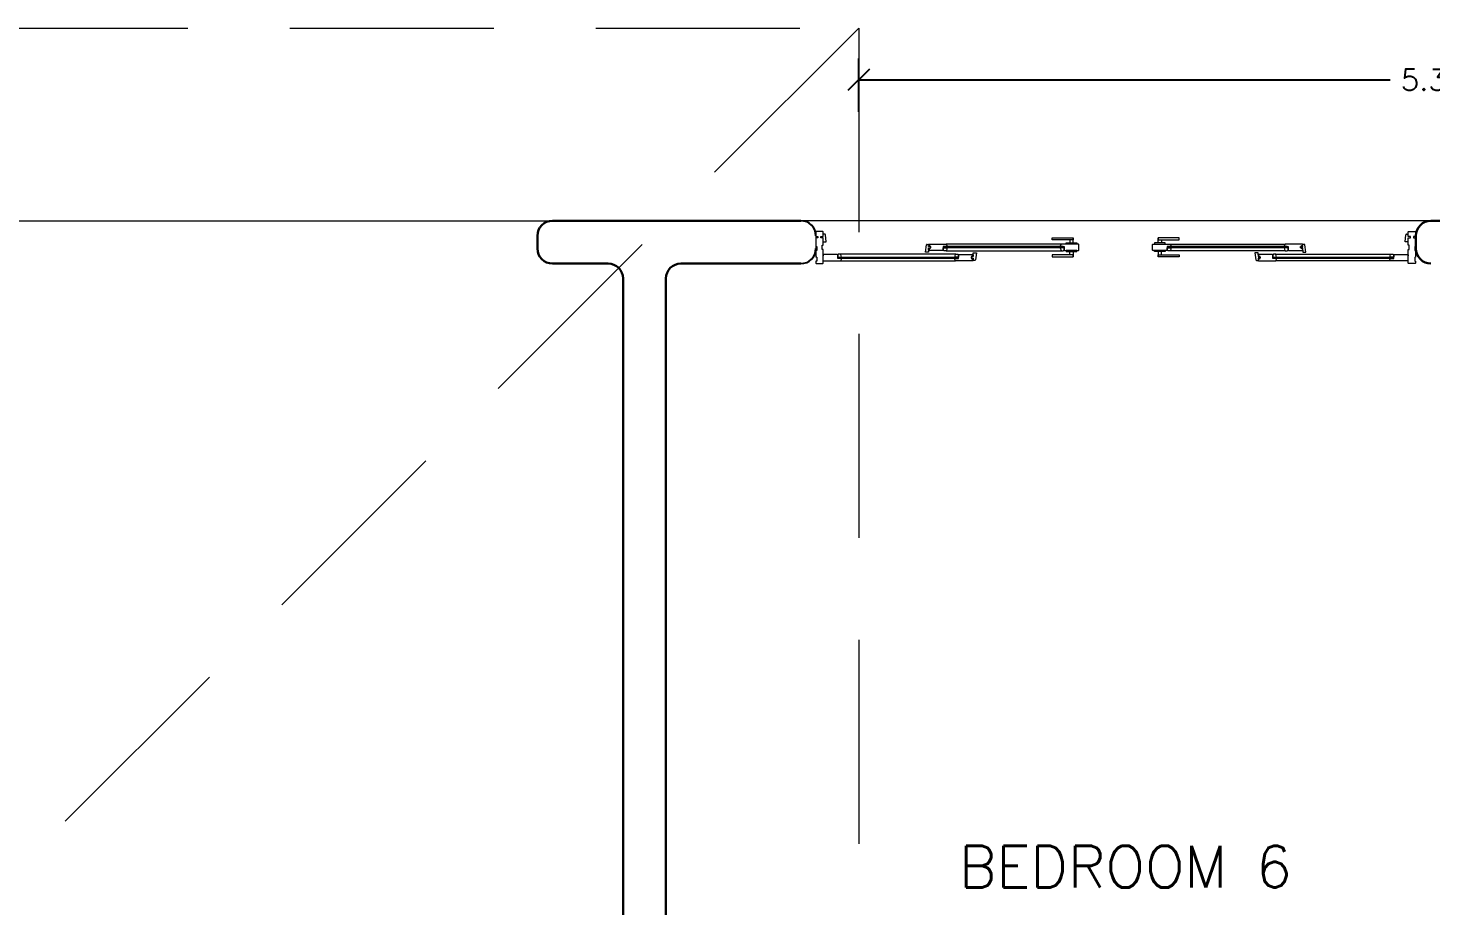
# Model space of a CAD drawing. Header units: metres. Extents: x -44 to 358, y -246 to 48.
# Drawn here: x 23.31 to 29.86, y -68.25 to -64.15 of the extents above; entities that cross this region are included whole.
import ezdxf

# ---------------------------------------------------------------- set-up
doc = ezdxf.new("R2010")
doc.units = ezdxf.units.M
doc.header["$LTSCALE"] = 0.3
doc.header["$PDMODE"] = 3
doc.linetypes.add('HIDDEN2', pattern=[4.7625, 3.175, -1.5875])
for name, color, linetype, lineweight in [('A-DOOR', 7, 'Continuous', 5), ('A-WALL', 7, 'Continuous', 30), ('baños', 141, 'Continuous', 0), ('cristales', 131, 'Continuous', 0), ('piso', 251, 'Continuous', 18), ('SE-2', 252, 'Continuous', 9)]:
    doc.layers.add(name, color=color, linetype=linetype, lineweight=lineweight)
doc.layers.add('ACERO', color=5, linetype='Continuous')
doc.layers.add('TEXTOS', color=4, linetype='Continuous')
doc.layers.add('Techos 1', color=7, linetype='HIDDEN2', lineweight=9, true_color=0x42391a)
doc.styles.add('SMPLEX', font='simplex.shx')
doc.dimstyles.new('DIM-50', dxfattribs={"dimscale": 0.5, "dimtxt": 0.2, "dimasz": 0.2, "dimexe": 0.2, "dimexo": 0.2, "dimgap": 0.1, "dimtad": 0, "dimtih": 1, "dimtoh": 1, "dimzin": 0, "dimdsep": 46, "dimtxsty": 'SMPLEX', "dimblk1": 'OBLIQUE', "dimblk2": 'OBLIQUE', "dimsah": 1, "dimcen": 0.2, "dimclrd": 4, "dimclre": 4, "dimclrt": 4, "dimadec": 0, "dimazin": 0, "dimtfac": 1, "dimtmove": 0, "dimatfit": 3, "dimldrblk": 'OPEN30', "dimfxl": 0.3, "dimfxlon": 1, "dimtfill": 1, "dimtolj": 1, "dimtzin": 0, "dimarcsym": 0})

# ---------------------------------------------------------------- blocks, each defined once
blk = doc.blocks.new('Fenton Bead')
at = {"color": 7}
blk.add_lwpolyline([(2.1, 12.5, -0.341999), (0.2, 11), (0, 10.7), (0, 1), (1, 0), (18, 0), (18, 0.5), (14.7, 12.9, 0.339454), (13.2, 14), (4.1, 14, 0.341999)], format="xyb", close=True, dxfattribs=at)
blk = doc.blocks.new('A$Cc8a12148')
at = {"layer": 'SE-2', "lineweight": 0}
for p, q in [((0.005, 0.0777), (0.005, 0.0975)), ((0.005, 0.0975), (0.0297, 0.0975)), ((0.0201, 0.0825), (0.005, 0.0825))]:
    blk.add_line(p, q, dxfattribs=at)
for points in [[(0, 0.1147), (0, 0.0652), (0.005, 0.0652), (0.005, 0.1147)], [(0.0297, 0.0975), (0.0201, 0.0975), (0.0201, 0.0002), (0.0297, 0.0002)]]:
    blk.add_lwpolyline(points, close=True, dxfattribs=at)
blk = doc.blocks.new('A$C920d5985')
at = {"layer": 'A-DOOR', "color": 7}
for p, q in [((0.0325, 0.15), (0, 0.15)), ((0, 0.15), (0, 0.127)), ((0.034, 0.1485), (0.0325, 0.15)), ((0.034, 0.127), (0.034, 0.1485)), ((0.0417, 0.1375), (0.034, 0.1375)), ((0.049, 0.1015), (0.0447, 0.1347)), ((2.751, 0.1015), (2.7553, 0.1347)), ((2.7583, 0.1375), (2.766, 0.1375)), ((2.766, 0.1485), (2.7675, 0.15)), ((2.766, 0.127), (2.766, 0.1485)), ((2.7675, 0.15), (2.8, 0.15)), ((2.8, 0.15), (2.8, 0.127)), ((0, 0.127), (0.01, 0.127)), ((0.01, 0.121), (0, 0.121)), ((0, 0.121), (0, 0.0805)), ((0, 0.0805), (0.004, 0.0805)), ((0.004, 0.0805), (0.004, 0.0615)), ((0.01, 0.127), (0.01, 0.121)), ((0.024, 0.121), (0.024, 0.127)), ((0.024, 0.127), (0.034, 0.127)), ((0.034, 0.121), (0.024, 0.121)), ((0.03, 0.0665), (0.03, 0.0855)), ((0.03, 0.0855), (0.034, 0.0855)), ((0.034, 0.0665), (0.03, 0.0665)), ((0.034, 0.0855), (0.034, 0.121)), ((0.034, 0.1015), (0.049, 0.1015)), ((0.034, 0.0015), (0.034, 0.0665)), ((0.5118, 0.0537), (0.5161, 0.0869)), ((0.5191, 0.0897), (0.5268, 0.0897)), ((0.5268, 0.0897), (0.5283, 0.0912)), ((0.5268, 0.0842), (0.5268, 0.0897)), ((0.5328, 0.0842), (0.5268, 0.0842)), ((0.5268, 0.0792), (0.5268, 0.0815)), ((0.5268, 0.0815), (0.5328, 0.0815)), ((0.5368, 0.0792), (0.5268, 0.0792)), ((0.5268, 0.0712), (0.5268, 0.0732)), ((0.5268, 0.0732), (0.5368, 0.0732)), ((0.5328, 0.0712), (0.5268, 0.0712)), ((0.5268, 0.0627), (0.5268, 0.0685)), ((0.5268, 0.0685), (0.5328, 0.0685)), ((0.5283, 0.0912), (0.6089, 0.0912)), ((0.5328, 0.0815), (0.5328, 0.0842)), ((0.5328, 0.0685), (0.5328, 0.0712)), ((0.5368, 0.0732), (0.5368, 0.0792)), ((0.6123, 0.0802), (0.5948, 0.0802)), ((0.5948, 0.0802), (0.5948, 0.0627)), ((0.5948, 0.0772), (0.5998, 0.0772)), ((0.5948, 0.0772), (0.5998, 0.0772)), ((0.5998, 0.0792), (0.6058, 0.0752)), ((0.5998, 0.0752), (0.6058, 0.0792)), ((0.6089, 0.0912), (0.6108, 0.0898)), ((1.1453, 0.0912), (0.6089, 0.0912)), ((0.6108, 0.0898), (0.6128, 0.0817)), ((0.6128, 0.0807), (0.6123, 0.0802)), ((0.6128, 0.0817), (0.6128, 0.0807)), ((1.1434, 0.0898), (1.1414, 0.0817)), ((1.1414, 0.0817), (1.1414, 0.0807)), ((1.1414, 0.0807), (1.1419, 0.0802)), ((1.1419, 0.0802), (1.1594, 0.0802)), ((1.1453, 0.0912), (1.1434, 0.0898)), ((1.2259, 0.0912), (1.1453, 0.0912)), ((1.1544, 0.0792), (1.1484, 0.0752)), ((1.1544, 0.0752), (1.1484, 0.0792)), ((1.1594, 0.0772), (1.1544, 0.0772)), ((1.1594, 0.0772), (1.1544, 0.0772)), ((1.1594, 0.0802), (1.1594, 0.0627)), ((1.2274, 0.0897), (1.2259, 0.0912)), ((1.2274, 0.0627), (1.2274, 0.0897)), ((1.5726, 0.0897), (1.5741, 0.0912)), ((1.5726, 0.0627), (1.5726, 0.0897)), ((1.5741, 0.0912), (1.6547, 0.0912)), ((1.6581, 0.0802), (1.6406, 0.0802)), ((1.6406, 0.0802), (1.6406, 0.0627)), ((1.6406, 0.0772), (1.6456, 0.0772)), ((1.6406, 0.0772), (1.6456, 0.0772)), ((1.6456, 0.0792), (1.6516, 0.0752)), ((1.6456, 0.0752), (1.6516, 0.0792)), ((1.6547, 0.0912), (1.6566, 0.0898)), ((1.6547, 0.0912), (2.1911, 0.0912)), ((1.6566, 0.0898), (1.6586, 0.0817)), ((1.6586, 0.0807), (1.6581, 0.0802)), ((1.6586, 0.0817), (1.6586, 0.0807)), ((2.1892, 0.0898), (2.1872, 0.0817)), ((2.1872, 0.0817), (2.1872, 0.0807)), ((2.1872, 0.0807), (2.1877, 0.0802)), ((2.1877, 0.0802), (2.2052, 0.0802)), ((2.1911, 0.0912), (2.1892, 0.0898)), ((2.2717, 0.0912), (2.1911, 0.0912)), ((2.2002, 0.0792), (2.1942, 0.0752)), ((2.2002, 0.0752), (2.1942, 0.0792)), ((2.2052, 0.0772), (2.2002, 0.0772)), ((2.2052, 0.0772), (2.2002, 0.0772)), ((2.2052, 0.0802), (2.2052, 0.0627)), ((2.2632, 0.0732), (2.2632, 0.0792)), ((2.2632, 0.0792), (2.2732, 0.0792)), ((2.2732, 0.0732), (2.2632, 0.0732)), ((2.2672, 0.0815), (2.2672, 0.0842)), ((2.2672, 0.0842), (2.2732, 0.0842)), ((2.2732, 0.0815), (2.2672, 0.0815)), ((2.2672, 0.0685), (2.2672, 0.0712)), ((2.2672, 0.0712), (2.2732, 0.0712)), ((2.2732, 0.0685), (2.2672, 0.0685)), ((2.2732, 0.0897), (2.2717, 0.0912)), ((2.2732, 0.0842), (2.2732, 0.0897)), ((2.2809, 0.0897), (2.2732, 0.0897)), ((2.2732, 0.0792), (2.2732, 0.0815)), ((2.2732, 0.0712), (2.2732, 0.0732)), ((2.2732, 0.0627), (2.2732, 0.0685)), ((2.2882, 0.0537), (2.2839, 0.0869)), ((2.766, 0.1015), (2.751, 0.1015)), ((2.776, 0.127), (2.766, 0.127)), ((2.766, 0.0855), (2.766, 0.121)), ((2.766, 0.121), (2.776, 0.121)), ((2.77, 0.0855), (2.766, 0.0855)), ((2.766, 0.0015), (2.766, 0.0665)), ((2.766, 0.0665), (2.77, 0.0665)), ((2.77, 0.0665), (2.77, 0.0855)), ((2.776, 0.121), (2.776, 0.127)), ((2.8, 0.127), (2.79, 0.127)), ((2.79, 0.127), (2.79, 0.121)), ((2.79, 0.121), (2.8, 0.121)), ((2.8, 0.0805), (2.796, 0.0805)), ((2.796, 0.0805), (2.796, 0.0615)), ((2.8, 0.121), (2.8, 0.0805)), ((0.004, 0.0615), (0, 0.0615)), ((0, 0.0615), (0, 0.0305)), ((0, 0.0305), (0, 0.0305)), ((0.004, 0.0305), (0, 0.0305)), ((0.004, 0.0115), (0, 0.0115)), ((0, 0.0115), (0, 0.0015)), ((0, 0.0015), (0.0015, 0)), ((0.0015, 0), (0.0325, 0)), ((0.004, 0.0305), (0.004, 0.0115)), ((0.0325, 0), (0.034, 0.0015)), ((0.0355, 0.043), (0.034, 0.0415)), ((0.034, 0.0415), (0.034, 0.0357)), ((0.034, 0.0015), (0.034, 0.0165)), ((0.034, 0.0145), (0.0355, 0.013)), ((0.1005, 0.043), (0.0355, 0.043)), ((0.0355, 0.013), (0.1161, 0.013)), ((0.102, 0.0415), (0.1005, 0.043)), ((0.102, 0.024), (0.102, 0.0415)), ((0.102, 0.027), (0.107, 0.027)), ((0.102, 0.027), (0.107, 0.027)), ((0.1195, 0.024), (0.102, 0.024)), ((0.107, 0.025), (0.113, 0.029)), ((0.107, 0.029), (0.113, 0.025)), ((0.6534, 0.044), (0.1152, 0.044)), ((0.1161, 0.013), (0.118, 0.0145)), ((0.1161, 0.013), (0.6525, 0.013)), ((0.118, 0.0145), (0.12, 0.0225)), ((0.12, 0.0235), (0.1195, 0.024)), ((0.12, 0.0225), (0.12, 0.0235)), ((0.5268, 0.0537), (0.5118, 0.0537)), ((0.5283, 0.0612), (0.5268, 0.0627)), ((0.5268, 0.0627), (0.5268, 0.0537)), ((0.5933, 0.0612), (0.5283, 0.0612)), ((0.5948, 0.0627), (0.5933, 0.0612)), ((0.608, 0.0602), (1.1462, 0.0602)), ((0.6487, 0.0235), (0.6492, 0.024)), ((0.6487, 0.0225), (0.6487, 0.0235)), ((0.6507, 0.0145), (0.6487, 0.0225)), ((0.6492, 0.024), (0.6667, 0.024)), ((0.6525, 0.013), (0.6507, 0.0145)), ((0.7332, 0.013), (0.6525, 0.013)), ((0.6617, 0.025), (0.6557, 0.029)), ((0.6617, 0.029), (0.6557, 0.025)), ((0.6667, 0.027), (0.6617, 0.027)), ((0.6667, 0.027), (0.6617, 0.027)), ((0.6667, 0.0415), (0.6682, 0.043)), ((0.6667, 0.024), (0.6667, 0.0415)), ((0.6682, 0.043), (0.7332, 0.043)), ((0.7347, 0.031), (0.7247, 0.031)), ((0.7247, 0.031), (0.7247, 0.025)), ((0.7247, 0.025), (0.7347, 0.025)), ((0.7347, 0.0357), (0.7287, 0.0357)), ((0.7287, 0.0357), (0.7287, 0.033)), ((0.7287, 0.033), (0.7347, 0.033)), ((0.7347, 0.0227), (0.7287, 0.0227)), ((0.7287, 0.0227), (0.7287, 0.02)), ((0.7287, 0.02), (0.7347, 0.02)), ((0.7332, 0.043), (0.7347, 0.0415)), ((0.7347, 0.0145), (0.7332, 0.013)), ((0.7347, 0.0415), (0.7347, 0.0505)), ((0.7347, 0.0505), (0.7497, 0.0505)), ((0.7347, 0.0415), (0.7347, 0.0357)), ((0.7347, 0.033), (0.7347, 0.031)), ((0.7347, 0.025), (0.7347, 0.0227)), ((0.7347, 0.02), (0.7347, 0.0145)), ((0.7424, 0.0145), (0.7347, 0.0145)), ((0.7497, 0.0505), (0.7454, 0.0173)), ((1.1594, 0.0627), (1.1609, 0.0612)), ((1.1609, 0.0612), (1.2259, 0.0612)), ((1.2259, 0.0612), (1.2274, 0.0627)), ((1.5741, 0.0612), (1.5726, 0.0627)), ((1.6391, 0.0612), (1.5741, 0.0612)), ((1.6406, 0.0627), (1.6391, 0.0612)), ((2.192, 0.0602), (1.6538, 0.0602)), ((2.0653, 0.0505), (2.0503, 0.0505)), ((2.0503, 0.0505), (2.0546, 0.0173)), ((2.0576, 0.0145), (2.0653, 0.0145)), ((2.0653, 0.0415), (2.0653, 0.0505)), ((2.0668, 0.043), (2.0653, 0.0415)), ((2.0653, 0.0415), (2.0653, 0.0357)), ((2.0653, 0.0357), (2.0713, 0.0357)), ((2.0713, 0.033), (2.0653, 0.033)), ((2.0653, 0.033), (2.0653, 0.031)), ((2.0653, 0.031), (2.0753, 0.031)), ((2.0753, 0.025), (2.0653, 0.025)), ((2.0653, 0.025), (2.0653, 0.0227)), ((2.0653, 0.0227), (2.0713, 0.0227)), ((2.0713, 0.02), (2.0653, 0.02)), ((2.0653, 0.02), (2.0653, 0.0145)), ((2.0653, 0.0145), (2.0668, 0.013)), ((2.1318, 0.043), (2.0668, 0.043)), ((2.0668, 0.013), (2.1475, 0.013)), ((2.0713, 0.0357), (2.0713, 0.033)), ((2.0713, 0.0227), (2.0713, 0.02)), ((2.0753, 0.031), (2.0753, 0.025)), ((2.1333, 0.0415), (2.1318, 0.043)), ((2.1333, 0.024), (2.1333, 0.0415)), ((2.1333, 0.027), (2.1383, 0.027)), ((2.1333, 0.027), (2.1383, 0.027)), ((2.1508, 0.024), (2.1333, 0.024)), ((2.1383, 0.025), (2.1443, 0.029)), ((2.1383, 0.029), (2.1443, 0.025)), ((2.1466, 0.044), (2.6848, 0.044)), ((2.1475, 0.013), (2.1493, 0.0145)), ((2.6839, 0.013), (2.1475, 0.013)), ((2.1493, 0.0145), (2.1513, 0.0225)), ((2.1513, 0.0235), (2.1508, 0.024)), ((2.1513, 0.0225), (2.1513, 0.0235)), ((2.2052, 0.0627), (2.2067, 0.0612)), ((2.2067, 0.0612), (2.2717, 0.0612)), ((2.2717, 0.0612), (2.2732, 0.0627)), ((2.2732, 0.0627), (2.2732, 0.0537)), ((2.2732, 0.0537), (2.2882, 0.0537)), ((2.68, 0.0235), (2.6805, 0.024)), ((2.68, 0.0225), (2.68, 0.0235)), ((2.682, 0.0145), (2.68, 0.0225)), ((2.6805, 0.024), (2.698, 0.024)), ((2.6839, 0.013), (2.682, 0.0145)), ((2.7645, 0.013), (2.6839, 0.013)), ((2.693, 0.025), (2.687, 0.029)), ((2.693, 0.029), (2.687, 0.025)), ((2.698, 0.027), (2.693, 0.027)), ((2.698, 0.027), (2.693, 0.027)), ((2.698, 0.0415), (2.6995, 0.043)), ((2.698, 0.024), (2.698, 0.0415)), ((2.6995, 0.043), (2.7645, 0.043)), ((2.7645, 0.043), (2.766, 0.0415)), ((2.766, 0.0145), (2.7645, 0.013)), ((2.766, 0.0415), (2.766, 0.0357)), ((2.766, 0.0015), (2.766, 0.0165)), ((2.7675, 0), (2.766, 0.0015)), ((2.7985, 0), (2.7675, 0)), ((2.796, 0.0615), (2.8, 0.0615)), ((2.796, 0.0305), (2.796, 0.0115)), ((2.796, 0.0305), (2.8, 0.0305)), ((2.796, 0.0115), (2.8, 0.0115)), ((2.8, 0.0015), (2.7985, 0)), ((2.8, 0.0615), (2.8, 0.0305)), ((2.8, 0.0305), (2.8, 0.0305)), ((2.8, 0.0115), (2.8, 0.0015))]:
    blk.add_line(p, q, dxfattribs=at)
for points in [[(0.5948, 0.0772), (0.5998, 0.0772), (0.5998, 0.0772), (0.5948, 0.0772)], [(1.1544, 0.0752), (0.5998, 0.0752), (0.5998, 0.0792), (1.1544, 0.0792)], [(1.1544, 0.0792), (0.5998, 0.0792), (0.5998, 0.0752), (1.1544, 0.0752)], [(0.5998, 0.0792), (0.6058, 0.0792), (0.6058, 0.0752), (0.5998, 0.0752)], [(0.6123, 0.0802), (0.6003, 0.0802), (0.6003, 0.0792), (0.6123, 0.0792)], [(0.6123, 0.0752), (0.6003, 0.0752), (0.6003, 0.0742), (0.6123, 0.0742)], [(0.6058, 0.0792), (0.6108, 0.0792), (0.6108, 0.0752), (0.6058, 0.0752)], [(1.1419, 0.0802), (1.1539, 0.0802), (1.1539, 0.0792), (1.1419, 0.0792)], [(1.1419, 0.0752), (1.1539, 0.0752), (1.1539, 0.0742), (1.1419, 0.0742)], [(1.1484, 0.0792), (1.1434, 0.0792), (1.1434, 0.0752), (1.1484, 0.0752)], [(1.1544, 0.0792), (1.1484, 0.0792), (1.1484, 0.0752), (1.1544, 0.0752)], [(1.1594, 0.0772), (1.1544, 0.0772), (1.1544, 0.0772), (1.1594, 0.0772)], [(1.6406, 0.0772), (1.6456, 0.0772), (1.6456, 0.0772), (1.6406, 0.0772)], [(1.6456, 0.0792), (1.6516, 0.0792), (1.6516, 0.0752), (1.6456, 0.0752)], [(1.6456, 0.0752), (2.2002, 0.0752), (2.2002, 0.0792), (1.6456, 0.0792)], [(1.6456, 0.0792), (2.2002, 0.0792), (2.2002, 0.0752), (1.6456, 0.0752)], [(1.6581, 0.0802), (1.6461, 0.0802), (1.6461, 0.0792), (1.6581, 0.0792)], [(1.6581, 0.0752), (1.6461, 0.0752), (1.6461, 0.0742), (1.6581, 0.0742)], [(1.6516, 0.0792), (1.6566, 0.0792), (1.6566, 0.0752), (1.6516, 0.0752)], [(2.1877, 0.0802), (2.1997, 0.0802), (2.1997, 0.0792), (2.1877, 0.0792)], [(2.1877, 0.0752), (2.1997, 0.0752), (2.1997, 0.0742), (2.1877, 0.0742)], [(2.1942, 0.0792), (2.1892, 0.0792), (2.1892, 0.0752), (2.1942, 0.0752)], [(2.2002, 0.0792), (2.1942, 0.0792), (2.1942, 0.0752), (2.2002, 0.0752)], [(2.2052, 0.0772), (2.2002, 0.0772), (2.2002, 0.0772), (2.2052, 0.0772)], [(0.102, 0.027), (0.107, 0.027), (0.107, 0.027), (0.102, 0.027)], [(0.107, 0.025), (0.113, 0.025), (0.113, 0.029), (0.107, 0.029)], [(0.107, 0.029), (0.6617, 0.029), (0.6617, 0.025), (0.107, 0.025)], [(0.107, 0.025), (0.6617, 0.025), (0.6617, 0.029), (0.107, 0.029)], [(0.1195, 0.029), (0.1075, 0.029), (0.1075, 0.03), (0.1195, 0.03)], [(0.1195, 0.024), (0.1075, 0.024), (0.1075, 0.025), (0.1195, 0.025)], [(0.113, 0.025), (0.118, 0.025), (0.118, 0.029), (0.113, 0.029)], [(0.6492, 0.029), (0.6612, 0.029), (0.6612, 0.03), (0.6492, 0.03)], [(0.6492, 0.024), (0.6612, 0.024), (0.6612, 0.025), (0.6492, 0.025)], [(0.6557, 0.025), (0.6507, 0.025), (0.6507, 0.029), (0.6557, 0.029)], [(0.6617, 0.025), (0.6557, 0.025), (0.6557, 0.029), (0.6617, 0.029)], [(0.6667, 0.027), (0.6617, 0.027), (0.6617, 0.027), (0.6667, 0.027)], [(2.1333, 0.027), (2.1383, 0.027), (2.1383, 0.027), (2.1333, 0.027)], [(2.693, 0.029), (2.1383, 0.029), (2.1383, 0.025), (2.693, 0.025)], [(2.693, 0.025), (2.1383, 0.025), (2.1383, 0.029), (2.693, 0.029)], [(2.1383, 0.025), (2.1443, 0.025), (2.1443, 0.029), (2.1383, 0.029)], [(2.1508, 0.029), (2.1388, 0.029), (2.1388, 0.03), (2.1508, 0.03)], [(2.1508, 0.024), (2.1388, 0.024), (2.1388, 0.025), (2.1508, 0.025)], [(2.1443, 0.025), (2.1493, 0.025), (2.1493, 0.029), (2.1443, 0.029)], [(2.6805, 0.029), (2.6925, 0.029), (2.6925, 0.03), (2.6805, 0.03)], [(2.6805, 0.024), (2.6925, 0.024), (2.6925, 0.025), (2.6805, 0.025)], [(2.687, 0.025), (2.682, 0.025), (2.682, 0.029), (2.687, 0.029)], [(2.693, 0.025), (2.687, 0.025), (2.687, 0.029), (2.693, 0.029)], [(2.698, 0.027), (2.693, 0.027), (2.693, 0.027), (2.698, 0.027)]]:
    blk.add_lwpolyline(points, close=True, dxfattribs=at)
for centre, start, end in [((0.0417, 0.1345), 4.28912, 90.00148), ((2.7583, 0.1345), 89.99852, 175.71088), ((0.5191, 0.0867), 89.99852, 175.71088), ((2.2809, 0.0867), 4.28912, 90.00148), ((0.7424, 0.0175), 269.99852, 355.71088), ((2.0576, 0.0175), 184.28912, 270.00148)]:
    blk.add_arc(centre, 0.003, start, end, dxfattribs=at)
at = {"layer": 'cristales', "const_width": 0.004}
for points in [[(1.1434, 0.0772), (0.6108, 0.0772)], [(1.6566, 0.0772), (2.1892, 0.0772)], [(0.118, 0.027), (0.6507, 0.027)], [(2.682, 0.027), (2.1493, 0.027)]]:
    blk.add_lwpolyline(points, dxfattribs=at)
at = {"layer": 'piso'}
blk.add_line((2.8, 0.2), (0, 0.2), dxfattribs=at)
at = {"layer": 'A-DOOR', "color": 7, "yscale": 0.001000000023175567, "zscale": 0.001000000023175567, "rotation": 180}
for p, xscale in [((0.5948, 0.0742), -0.001000000023175567), ((1.1594, 0.0742), 0.001000000023175567), ((1.6406, 0.0742), -0.001000000023175567), ((2.2052, 0.0742), 0.001000000023175567)]:
    blk.add_blockref('Fenton Bead', p, dxfattribs=dict(at, xscale=xscale))
at = {"layer": 'A-DOOR', "color": 7, "yscale": 0.001000000023175567, "zscale": 0.001000000023175567}
for p, xscale in [((0.102, 0.03), 0.001000000023175567), ((0.6667, 0.03), -0.001000000023175567), ((2.1333, 0.03), 0.001000000023175567), ((2.698, 0.03), -0.001000000023175567)]:
    blk.add_blockref('Fenton Bead', p, dxfattribs=dict(at, xscale=xscale))
at = {"layer": 'SE-2', "lineweight": 0, "xscale": -1}
for p, rotation in [((1.1035, 0.0912), 270), ((1.6965, 0.0612), 90)]:
    blk.add_blockref('A$Cc8a12148', p, dxfattribs=dict(at, rotation=rotation))
at = {"layer": 'SE-2', "lineweight": 0}
for p, rotation in [((1.6965, 0.0912), 90), ((1.1035, 0.0612), 270)]:
    blk.add_blockref('A$Cc8a12148', p, dxfattribs=dict(at, rotation=rotation))
blk = doc.blocks.new('_OBLIQUE')
at = {"color": 0, "linetype": 'ByBlock'}
blk.add_line((-0.5, -0.5), (0.5, 0.5), dxfattribs=at)
blk = doc.blocks.new('*D1052')
at = {"layer": 'ACERO', "color": 4, "lineweight": -2, "ltscale": 0.2, "transparency": 16777216}
for p, q in [((27.192, -64.5372), (27.192, -64.2872)), ((32.5543, -64.5372), (32.5543, -64.2872)), ((27.192, -64.3872), (29.6731, -64.3872)), ((32.5543, -64.3872), (30.0731, -64.3872))]:
    blk.add_line(p, q, dxfattribs=at)
at = {"layer": 'DEFPOINTS', "color": 0, "ltscale": 0.2, "transparency": 16777216}
for p in [(32.5543, -64.3872), (27.192, -65.0454), (32.5543, -65.0454)]:
    blk.add_point(p, dxfattribs=at)
at = {"layer": 'ACERO', "color": 4, "lineweight": -2, "ltscale": 0.2, "transparency": 16777216, "xscale": 0.1, "yscale": 0.1, "zscale": 0.1, "rotation": 180}
blk.add_blockref('_OBLIQUE', (27.192, -64.3872), dxfattribs=at)
at = {"layer": 'ACERO', "color": 4, "lineweight": -2, "ltscale": 0.2, "transparency": 16777216, "xscale": 0.1, "yscale": 0.1, "zscale": 0.1}
blk.add_blockref('_OBLIQUE', (32.5543, -64.3872), dxfattribs=at)
at = {"layer": 'ACERO', "color": 4, "ltscale": 0.2, "transparency": 16777216, "insert": (29.8731, -64.3872), "char_height": 0.1, "attachment_point": 5, "style": 'SMPLEX', "bg_fill": 3, "box_fill_scale": 1.1, "bg_fill_color": 256, "bg_fill_true_color": 13158600, "bg_fill_transparency": 0}
blk.add_mtext('\\A1;5.36', dxfattribs=at)
blk = doc.blocks.new('_Open30')
at = {"color": 0, "lineweight": -2}
for p, q in [((-1, 0.268), (0, 0)), ((0, 0), (-1, -0.268)), ((0, 0), (-1, 0))]:
    blk.add_line(p, q, dxfattribs=at)

msp = doc.modelspace()

# ---------------------------------------------------------------- linework, layer by layer
at = {"color": 7, "true_color": 0xffffff}
for centre, start, end in [((26.9222851, -65.1154286), 0, 90), ((26.9222851, -65.1754286), 270, 0)]:
    msp.add_arc(centre, 0.07, start, end, dxfattribs=at)
at = {"layer": 'A-WALL', "color": 7, "true_color": 0xffffff}
for p, q in [((25.761985, -65.0454286), (26.9222851, -65.0454286)), ((29.8637851, -65.0454286), (30.872585, -65.0454286)), ((25.691985, -65.1154286), (25.691985, -65.1754286)), ((29.7937851, -65.1754286), (29.7937851, -65.1154286)), ((26.021985, -65.2454286), (25.761985, -65.2454286)), ((26.9222851, -65.2454286), (26.361985, -65.2454286)), ((26.091985, -65.3154286), (26.091985, -71.1754286)), ((26.291985, -65.3154286), (26.291985, -70.7754286))]:
    msp.add_line(p, q, dxfattribs=at)
for centre, start, end in [((25.761985, -65.1154286), 90, 180), ((29.8637851, -65.1154286), 90, 180), ((25.761985, -65.1754286), 180, 270), ((29.8637851, -65.1754286), 180, 270), ((26.021985, -65.3154286), 0, 90), ((26.361985, -65.3154286), 90, 180)]:
    msp.add_arc(centre, 0.07, start, end, dxfattribs=at)
at = {"layer": 'baños', "color": 7, "true_color": 0xffffff}
msp.add_line((26.9922851, -65.1154286), (26.9922851, -65.1754286), dxfattribs=at)
at = {"layer": 'piso', "color": 7, "true_color": 0xffffff}
for p, q in [((18.821985, -65.0454286), (25.761985, -65.0454286)), ((26.991829, -65.0454286), (26.9222851, -65.0454286)), ((29.861373, -65.0454286), (29.791829, -65.0454286))]:
    msp.add_line(p, q, dxfattribs=at)
at = {"layer": 'Techos 1', "color": 7, "true_color": 0xffffff}
for p, q in [((17.391985, -64.1454286), (27.191985, -64.1454286)), ((27.191985, -64.1454286), (23.091985, -68.2454286)), ((27.191985, -64.1454286), (27.191985, -72.3454286))]:
    msp.add_line(p, q, dxfattribs=at)

# ---------------------------------------------------------------- block references
at = {"color": 7, "true_color": 0xffffff}
msp.add_blockref('A$C920d5985', (26.991829, -65.2454286), dxfattribs=at)

# ---------------------------------------------------------------- texts
at = {"layer": 'TEXTOS', "color": 7, "true_color": 0xffffff, "insert": (27.5258329, -68.1595102), "char_height": 0.195, "width": 3.404876512, "attachment_point": 7}
msp.add_mtext('{\\Fromans|c0; BEDROOM 6}', dxfattribs=at)

# ---------------------------------------------------------------- next in the draw order: dimensions: what is measured, and where the dimension line sits
at = {"layer": 'ACERO', "ltscale": 0.2}
dim = msp.add_linear_dim(base=(32.5542863, -64.3872052), p1=(27.191985, -65.0454286), p2=(32.5542863, -65.0454286), dimstyle='DIM-50', dxfattribs=at)
dim.commit()
dim.dimension.update_dxf_attribs({"geometry": '*D1052', "text_midpoint": (29.8731356, -64.3872052)})

doc.saveas('drawing.dxf')
